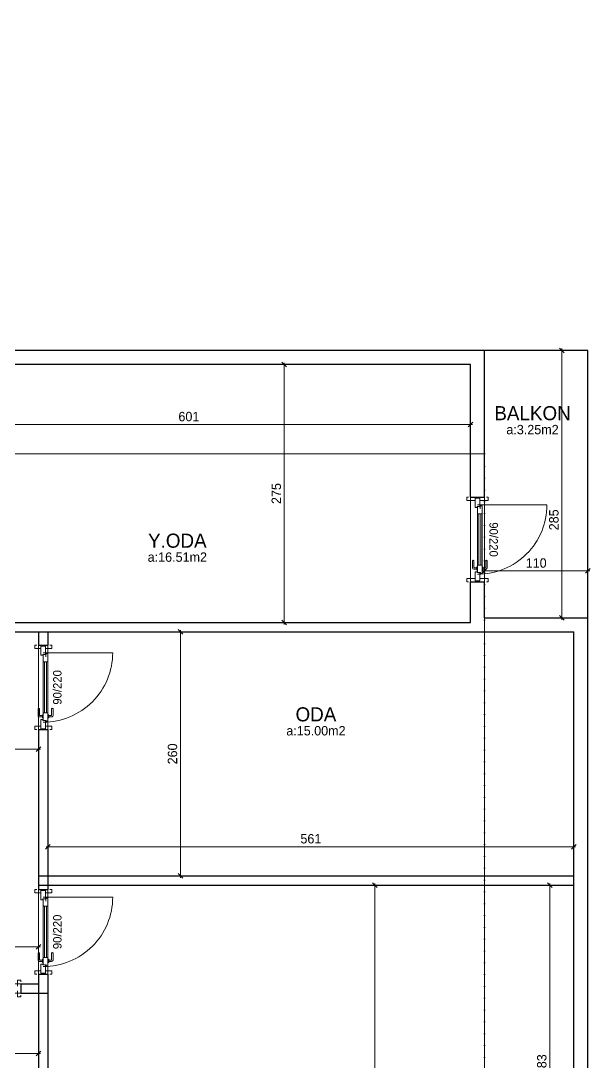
# Model space of a CAD drawing. Header units: centimetres. Extents: x 562865 to 1310255, y -148070 to 32737.
# Drawn here: x 614904 to 615511, y 6662 to 7772 of the extents above; entities that cross this region are included whole.
import ezdxf
from ezdxf.enums import TextEntityAlignment as Align

# ---------------------------------------------------------------- set-up
doc = ezdxf.new("R2010")
doc.units = ezdxf.units.CM
doc.header["$LTSCALE"] = 2.5
doc.linetypes.add('DOT', pattern=[0.25, 0, -0.25])
doc.layers.get('0').update_dxf_attribs({"color": 86})
for name, color, linetype, lineweight in [('ADAKENARI', 18, 'Continuous', 5), ('DUVAR', 4, 'Continuous', 30), ('duvar-kesim', 7, 'Continuous', 0), ('iç ölçü', 106, 'Continuous', 18), ('kapi', 9, 'Continuous', 0)]:
    doc.layers.add(name, color=color, linetype=linetype, lineweight=lineweight)
for name, color, linetype in [('alan', 7, 'Continuous'), ('kapi-yazi', 7, 'Continuous'), ('mahal', 7, 'Continuous')]:
    doc.layers.add(name, color=color, linetype=linetype)
doc.styles.add('PINAR', font='comic.ttf')
doc.dimstyles.new('TEMİZ ÖLÇÜ', dxfattribs={"dimtxt": 10, "dimasz": 5, "dimexe": 1.8, "dimexo": 0.625, "dimgap": 3, "dimtad": 1, "dimdec": 0, "dimrnd": 0.5, "dimzin": 1, "dimdsep": 46, "dimtxsty": 'PINAR', "dimblk": 'OBLIQUE', "dimcen": 0.9, "dimdle": 2, "dimclrd": 256, "dimclre": 256, "dimclrt": 7, "dimadec": 0, "dimazin": 0, "dimtfac": 1, "dimtdec": 0, "dimtofl": 0, "dimtmove": 2, "dimatfit": 2, "dimfxl": 10, "dimfxlon": 1, "dimlwd": -1, "dimlwe": -1, "dimarcsym": 0})

# ---------------------------------------------------------------- blocks, each defined once
blk = doc.blocks.new('_Oblique')
at = {"color": 0, "linetype": 'ByBlock', "lineweight": -2}
blk.add_line((-0.5, -0.5), (0.5, 0.5), dxfattribs=at)
blk = doc.blocks.new('*D990')
at = {"layer": 'Defpoints', "color": 0}
for p in [(615508.4, 7185.3), (615398.4, 7161.9), (615508.4, 7161.9)]:
    blk.add_point(p, dxfattribs=at)
at = {"layer": 'iç ölçü'}
for p, q in [((615396.4, 7185.3), (615510.4, 7185.3)), ((615398.4, 7175.3), (615398.4, 7187.1)), ((615508.4, 7175.3), (615508.4, 7187.1))]:
    blk.add_line(p, q, dxfattribs=at)
at = {"layer": 'iç ölçü', "linetype": 'ByBlock', "xscale": 5, "yscale": 5, "zscale": 5, "rotation": 180}
blk.add_blockref('_Oblique', (615398.4, 7185.3), dxfattribs=at)
at = {"layer": 'iç ölçü', "linetype": 'ByBlock', "xscale": 5, "yscale": 5, "zscale": 5}
blk.add_blockref('_Oblique', (615508.4, 7185.3), dxfattribs=at)
at = {"layer": 'iç ölçü', "color": 7, "insert": (615453.4, 7193.7), "char_height": 10, "attachment_point": 5, "style": 'PINAR'}
blk.add_mtext('110', dxfattribs=at)
blk = doc.blocks.new('*D991')
at = {"layer": 'Defpoints', "color": 0}
for p in [(615453.4, 7420.3), (615480.8, 7420.3), (615453.4, 7135.3)]:
    blk.add_point(p, dxfattribs=at)
at = {"layer": 'iç ölçü'}
for p, q in [((615470.8, 7420.3), (615482.6, 7420.3)), ((615480.8, 7133.3), (615480.8, 7422.3)), ((615470.8, 7135.3), (615482.6, 7135.3))]:
    blk.add_line(p, q, dxfattribs=at)
at = {"layer": 'iç ölçü', "linetype": 'ByBlock', "xscale": 5, "yscale": 5, "zscale": 5}
for p, rotation in [((615480.8, 7420.3), 90), ((615480.8, 7135.3), 270)]:
    blk.add_blockref('_Oblique', p, dxfattribs=dict(at, rotation=rotation))
at = {"layer": 'iç ölçü', "color": 7, "insert": (615472.3, 7239.8), "char_height": 10, "attachment_point": 5, "rotation": 90, "style": 'PINAR'}
blk.add_mtext('285', dxfattribs=at)
blk = doc.blocks.new('fm-door1')
at = {"linetype": 'Continuous'}
for p, q in [((0, 25), (0, -25)), ((100, 25), (0, 25)), ((80, 32), (80, 0)), ((84, 28), (128, 28)), ((90, 50), (910, 50)), ((90, 50), (90, 30)), ((100, 30), (90, 30)), ((100, 30), (100, -5)), ((100, 30), (100, -5)), ((100, 0), (900, 0)), ((190, 50), (190, 0)), ((810, 50), (810, 0)), ((910, 30), (900, 30)), ((900, 30), (900, -5)), ((900, 25), (1000, 25)), ((910, 50), (910, 30)), ((1000, 25), (1000, -25)), ((110, -25), (0, -25)), ((100, -5), (110, -5)), ((110, -5), (100, -5)), ((110, -5), (110, -25)), ((110, -25), (110, -5)), ((890, -25), (890, -5)), ((890, -5), (900, -5)), ((890, -25), (1000, -25))]:
    blk.add_line(p, q, dxfattribs=at)
at = {"color": 8, "linetype": 'Continuous'}
for p, q in [((190, 35), (810, 35)), ((190, 15), (810, 15))]:
    blk.add_line(p, q, dxfattribs=at)
at = {"linetype": 'Continuous'}
for points in [[(858, 58), (858, 89, 0.414214), (842, 104), (759, 104, 1), (759, 89), (835, 89, -0.414214), (842, 81), (842, 58)], [(858, -8), (858, -39, -0.414214), (842, -54), (759, -54, -1), (759, -39), (835, -39, 0.414214), (842, -31), (842, -8)]]:
    blk.add_lwpolyline(points, format="xyb", dxfattribs=at)
for points in [[(869, 50), (869, 58), (831, 58), (831, 50)], [(869, 0), (869, -8), (831, -8), (831, 0)]]:
    blk.add_lwpolyline(points, dxfattribs=at)
blk.add_circle((84, 32), 4.26, dxfattribs=at)
blk = doc.blocks.new('*D1016')
at = {"layer": 'Defpoints', "color": 0}
for p in [(615174, 7405.3), (615185, 7405.3), (615174, 7130.3)]:
    blk.add_point(p, dxfattribs=at)
at = {"layer": 'iç ölçü'}
for p, q in [((615175, 7405.3), (615186.8, 7405.3)), ((615185, 7128.3), (615185, 7407.3)), ((615175, 7130.3), (615186.8, 7130.3))]:
    blk.add_line(p, q, dxfattribs=at)
at = {"layer": 'iç ölçü', "linetype": 'ByBlock', "xscale": 5, "yscale": 5, "zscale": 5}
for p, rotation in [((615185, 7405.3), 90), ((615185, 7130.3), 270)]:
    blk.add_blockref('_Oblique', p, dxfattribs=dict(at, rotation=rotation))
at = {"layer": 'iç ölçü', "color": 7, "insert": (615176.5, 7267.8), "char_height": 10, "attachment_point": 5, "rotation": 90, "style": 'PINAR'}
blk.add_mtext('275', dxfattribs=at)
blk = doc.blocks.new('*D1017')
at = {"layer": 'Defpoints', "color": 0}
for p in [(614783.1, 7337.2), (615383.4, 7341.3), (615383.4, 7334.6)]:
    blk.add_point(p, dxfattribs=at)
at = {"layer": 'iç ölçü'}
for p, q in [((614781.1, 7341.3), (615385.4, 7341.3)), ((614783.1, 7337.8), (614783.1, 7343.1)), ((615383.4, 7335.2), (615383.4, 7343.1))]:
    blk.add_line(p, q, dxfattribs=at)
at = {"layer": 'iç ölçü', "linetype": 'ByBlock', "xscale": 5, "yscale": 5, "zscale": 5, "rotation": 180}
blk.add_blockref('_Oblique', (614783.1, 7341.3), dxfattribs=at)
at = {"layer": 'iç ölçü', "linetype": 'ByBlock', "xscale": 5, "yscale": 5, "zscale": 5}
blk.add_blockref('_Oblique', (615383.4, 7341.3), dxfattribs=at)
at = {"layer": 'iç ölçü', "color": 7, "insert": (615083.3, 7349.8), "char_height": 10, "attachment_point": 5, "style": 'PINAR'}
blk.add_mtext('601', dxfattribs=at)
blk = doc.blocks.new('*D1018')
at = {"layer": 'Defpoints', "color": 0}
for p in [(615059.8, 7120.3), (615074.4, 7120.3), (615059.8, 6860.3)]:
    blk.add_point(p, dxfattribs=at)
at = {"layer": 'iç ölçü'}
for p, q in [((615064.4, 7120.3), (615076.2, 7120.3)), ((615074.4, 6858.3), (615074.4, 7122.3)), ((615064.4, 6860.3), (615076.2, 6860.3))]:
    blk.add_line(p, q, dxfattribs=at)
at = {"layer": 'iç ölçü', "linetype": 'ByBlock', "xscale": 5, "yscale": 5, "zscale": 5}
for p, rotation in [((615074.4, 7120.3), 90), ((615074.4, 6860.3), 270)]:
    blk.add_blockref('_Oblique', p, dxfattribs=dict(at, rotation=rotation))
at = {"layer": 'iç ölçü', "color": 7, "insert": (615065.9, 6990.3), "char_height": 10, "attachment_point": 5, "rotation": 90, "style": 'PINAR'}
blk.add_mtext('260', dxfattribs=at)
blk = doc.blocks.new('*D1019')
at = {"layer": 'Defpoints', "color": 0}
for p in [(614933.1, 6897.8), (615493.4, 6897.8), (615493.4, 6891.3)]:
    blk.add_point(p, dxfattribs=at)
at = {"layer": 'iç ölçü'}
for p, q in [((614933.1, 6897.2), (614933.1, 6889.5)), ((615493.4, 6897.2), (615493.4, 6889.5)), ((614931.1, 6891.3), (615495.4, 6891.3))]:
    blk.add_line(p, q, dxfattribs=at)
at = {"layer": 'iç ölçü', "linetype": 'ByBlock', "xscale": 5, "yscale": 5, "zscale": 5, "rotation": 180}
blk.add_blockref('_Oblique', (614933.1, 6891.3), dxfattribs=at)
at = {"layer": 'iç ölçü', "linetype": 'ByBlock', "xscale": 5, "yscale": 5, "zscale": 5}
blk.add_blockref('_Oblique', (615493.4, 6891.3), dxfattribs=at)
at = {"layer": 'iç ölçü', "color": 7, "insert": (615213.3, 6899.8), "char_height": 10, "attachment_point": 5, "style": 'PINAR'}
blk.add_mtext('561', dxfattribs=at)
blk = doc.blocks.new('*D1020')
at = {"layer": 'Defpoints', "color": 0}
for p in [(614923.1, 6671.1), (614708.1, 6670), (614923.1, 6670)]:
    blk.add_point(p, dxfattribs=at)
at = {"layer": 'iç ölçü'}
for p, q in [((614706.1, 6671.1), (614925.1, 6671.1)), ((614708.1, 6670.6), (614708.1, 6672.9)), ((614923.1, 6670.6), (614923.1, 6672.9))]:
    blk.add_line(p, q, dxfattribs=at)
at = {"layer": 'iç ölçü', "linetype": 'ByBlock', "xscale": 5, "yscale": 5, "zscale": 5, "rotation": 180}
blk.add_blockref('_Oblique', (614708.1, 6671.1), dxfattribs=at)
at = {"layer": 'iç ölçü', "linetype": 'ByBlock', "xscale": 5, "yscale": 5, "zscale": 5}
blk.add_blockref('_Oblique', (614923.1, 6671.1), dxfattribs=at)
at = {"layer": 'iç ölçü', "color": 7, "insert": (614815.6, 6679.6), "char_height": 10, "attachment_point": 5, "style": 'PINAR'}
blk.add_mtext('215', dxfattribs=at)
blk = doc.blocks.new('*D1022')
at = {"layer": 'Defpoints', "color": 0}
for p in [(615220.7, 6850.3), (615245.3, 6357.6), (615281.6, 6357.6)]:
    blk.add_point(p, dxfattribs=at)
at = {"layer": 'iç ölçü'}
for p, q in [((615271.6, 6850.3), (615283.4, 6850.3)), ((615281.6, 6852.3), (615281.6, 6355.6)), ((615271.6, 6357.6), (615283.4, 6357.6))]:
    blk.add_line(p, q, dxfattribs=at)
at = {"layer": 'iç ölçü', "linetype": 'ByBlock', "xscale": 5, "yscale": 5, "zscale": 5}
for p, rotation in [((615281.6, 6850.3), 90), ((615281.6, 6357.6), 270)]:
    blk.add_blockref('_Oblique', p, dxfattribs=dict(at, rotation=rotation))
at = {"layer": 'iç ölçü', "color": 7, "insert": (615273, 6604), "char_height": 10, "attachment_point": 5, "rotation": 90, "style": 'PINAR'}
blk.add_mtext('493', dxfattribs=at)
blk = doc.blocks.new('*D1024')
at = {"layer": 'Defpoints', "color": 0}
for p in [(615445.9, 6850.3), (615467.8, 6850.3), (615445.9, 6467.6)]:
    blk.add_point(p, dxfattribs=at)
at = {"layer": 'iç ölçü'}
for p, q in [((615457.8, 6850.3), (615469.6, 6850.3)), ((615467.8, 6465.6), (615467.8, 6852.3)), ((615457.8, 6467.6), (615469.6, 6467.6))]:
    blk.add_line(p, q, dxfattribs=at)
at = {"layer": 'iç ölçü', "linetype": 'ByBlock', "xscale": 5, "yscale": 5, "zscale": 5}
for p, rotation in [((615467.8, 6850.3), 90), ((615467.8, 6467.6), 270)]:
    blk.add_blockref('_Oblique', p, dxfattribs=dict(at, rotation=rotation))
at = {"layer": 'iç ölçü', "color": 7, "insert": (615459.4, 6659), "char_height": 10, "attachment_point": 5, "rotation": 90, "style": 'PINAR'}
blk.add_mtext('383', dxfattribs=at)
blk = doc.blocks.new('*D1030')
at = {"layer": 'Defpoints', "color": 0}
for p in [(614653.1, 6998.7), (614923.1, 6998.7), (614923.1, 6995.2)]:
    blk.add_point(p, dxfattribs=at)
at = {"layer": 'iç ölçü'}
for p, q in [((614651.1, 6995.2), (614925.1, 6995.2)), ((614653.1, 6998), (614653.1, 6993.4)), ((614923.1, 6998), (614923.1, 6993.4))]:
    blk.add_line(p, q, dxfattribs=at)
at = {"layer": 'iç ölçü', "linetype": 'ByBlock', "xscale": 5, "yscale": 5, "zscale": 5, "rotation": 180}
blk.add_blockref('_Oblique', (614653.1, 6995.2), dxfattribs=at)
at = {"layer": 'iç ölçü', "linetype": 'ByBlock', "xscale": 5, "yscale": 5, "zscale": 5}
blk.add_blockref('_Oblique', (614923.1, 6995.2), dxfattribs=at)
at = {"layer": 'iç ölçü', "color": 7, "insert": (614788.1, 7003.7), "char_height": 10, "attachment_point": 5, "style": 'PINAR'}
blk.add_mtext('270', dxfattribs=at)
blk = doc.blocks.new('*D1033')
at = {"layer": 'Defpoints', "color": 0}
for p in [(614708.1, 6803.9), (614923.1, 6800.6), (614923.1, 6784.7)]:
    blk.add_point(p, dxfattribs=at)
at = {"layer": 'iç ölçü'}
for p, q in [((614708.1, 6794.7), (614708.1, 6782.9)), ((614923.1, 6794.7), (614923.1, 6782.9)), ((614706.1, 6784.7), (614925.1, 6784.7))]:
    blk.add_line(p, q, dxfattribs=at)
at = {"layer": 'iç ölçü', "linetype": 'ByBlock', "xscale": 5, "yscale": 5, "zscale": 5, "rotation": 180}
blk.add_blockref('_Oblique', (614708.1, 6784.7), dxfattribs=at)
at = {"layer": 'iç ölçü', "linetype": 'ByBlock', "xscale": 5, "yscale": 5, "zscale": 5}
blk.add_blockref('_Oblique', (614923.1, 6784.7), dxfattribs=at)
at = {"layer": 'iç ölçü', "color": 7, "insert": (614815.6, 6793.2), "char_height": 10, "attachment_point": 5, "style": 'PINAR'}
blk.add_mtext('215', dxfattribs=at)

msp = doc.modelspace()

# ---------------------------------------------------------------- linework, layer by layer
at = {"layer": 'ADAKENARI', "color": 2, "linetype": 'DOT', "ltscale": 20}
msp.add_lwpolyline([(615398.4, 6452.6), (615398.4, 7310.3), (613777.8, 7310.3), (613777.8, 6452.6)], close=True, dxfattribs=at)
at = {"layer": 'DUVAR'}
for p, q in [((615508.4, 7420.3), (614878.1, 7420.3)), ((615398.4, 7263.8), (615398.4, 7420.3)), ((615508.4, 6342.6), (615508.4, 7420.3)), ((615383.4, 7405.3), (614878.1, 7405.3)), ((615383.4, 7263.8), (615383.4, 7405.3)), ((615383.4, 7263.8), (615398.4, 7263.8)), ((615383.4, 7130.3), (615383.4, 7173.8)), ((615383.4, 7173.8), (615398.4, 7173.8)), ((615398.4, 7135.3), (615398.4, 7173.8)), ((614888.6, 7130.3), (615383.4, 7130.3)), ((615398.4, 7135.3), (615508.4, 7135.3)), ((614888.6, 7120.3), (615493.4, 7120.3)), ((614923.1, 7120.3), (614923.1, 7106.2)), ((614933.1, 7120.3), (614933.1, 7106.2)), ((615493.4, 6467.6), (615493.4, 7120.3)), ((614923.1, 7106.2), (614933.1, 7106.2)), ((614923.1, 7016.2), (614923.1, 6845.6)), ((614923.1, 7016.2), (614933.1, 7016.2)), ((614933.1, 7016.2), (614933.1, 6845.6)), ((614923.1, 6860.3), (615493.4, 6860.3)), ((614923.1, 6850.3), (615493.4, 6850.3)), ((614923.1, 6845.6), (614933.1, 6845.6)), ((614923.1, 6755.6), (614923.1, 6357.6)), ((614923.1, 6755.6), (614933.1, 6755.6)), ((614933.1, 6755.6), (614933.1, 6357.6)), ((614904.2, 6745.3), (614923.1, 6745.3)), ((614904.2, 6745.3), (614904.2, 6735.3)), ((614904.2, 6735.3), (614933.1, 6735.3))]:
    msp.add_line(p, q, dxfattribs=at)
at = {"layer": 'duvar-kesim'}
for p, q in [((615383.4, 7263.8), (615383.4, 7173.8)), ((615398.4, 7263.8), (615398.4, 7173.8)), ((614923.1, 7106.2), (614923.1, 7016.2)), ((614933.1, 7106.2), (614933.1, 7016.2)), ((614923.1, 6845.6), (614923.1, 6755.6)), ((614933.1, 6845.6), (614933.1, 6755.6)), ((614904.2, 6745.3), (614814.2, 6745.3)), ((614904.2, 6735.3), (614814.2, 6735.3))]:
    msp.add_line(p, q, dxfattribs=at)
at = {"layer": 'iç ölçü'}
msp.add_lwpolyline([(615398.4, 6452.6), (615398.4, 7310.3), (614783.1, 7310.3), (614783.1, 8210.3)], dxfattribs=at)
at = {"layer": 'kapi'}
for points in [[(615381.4, 7263.8), (615379.4, 7263.8), (615379.4, 7260.3), (615388.4, 7260.3)], [(615400.4, 7263.8), (615402.4, 7263.8), (615402.4, 7260.3), (615393.4, 7260.3)], [(615381.4, 7173.8), (615379.4, 7173.8), (615379.4, 7177.3), (615388.4, 7177.3)], [(615400.4, 7173.8), (615402.4, 7173.8), (615402.4, 7177.3), (615393.4, 7177.3)], [(614921.1, 7106.2), (614919.1, 7106.2), (614919.1, 7102.7), (614925.6, 7102.7)], [(614935.1, 7106.2), (614937.1, 7106.2), (614937.1, 7102.7), (614930.6, 7102.7)], [(614921.1, 7016.2), (614919.1, 7016.2), (614919.1, 7019.7), (614925.6, 7019.7)], [(614935.1, 7016.2), (614937.1, 7016.2), (614937.1, 7019.7), (614930.6, 7019.7)], [(614921.1, 6845.6), (614919.1, 6845.6), (614919.1, 6842.1), (614925.6, 6842.1)], [(614935.1, 6845.6), (614937.1, 6845.6), (614937.1, 6842.1), (614930.6, 6842.1)], [(614904.2, 6747.3), (614904.2, 6749.3), (614900.7, 6749.3), (614900.7, 6742.8)], [(614921.1, 6755.6), (614919.1, 6755.6), (614919.1, 6759.1), (614925.6, 6759.1)], [(614935.1, 6755.6), (614937.1, 6755.6), (614937.1, 6759.1), (614930.6, 6759.1)], [(614904.2, 6733.3), (614904.2, 6731.3), (614900.7, 6731.3), (614900.7, 6737.8)]]:
    msp.add_lwpolyline(points, dxfattribs=at)
for points in [[(615390.9, 7255.8), (615464.9, 7255.8, -0.414214), (615390.9, 7181.8, -0.414214)], [(614928.1, 7098.2), (615002.1, 7098.2, -0.414214), (614928.1, 7024.2, -0.414214)], [(614928.1, 6837.6), (615002.1, 6837.6, -0.414214), (614928.1, 6763.6, -0.414214)]]:
    msp.add_lwpolyline(points, format="xyb", dxfattribs=at)

# ---------------------------------------------------------------- block references
at = {"layer": 'kapi', "zscale": 0.08800000000000001}
for p, xscale, yscale, rotation in [((615390.9, 7262.8), -0.08800000000337604, -0.09999999999854481, 90), ((614928.1, 7105.2), 0.08800000000337604, 0.09999999999854481, 270), ((614928.1, 6844.6), 0.08800000000337604, 0.09999999999854481, 270)]:
    msp.add_blockref('fm-door1', p, dxfattribs=dict(at, xscale=xscale, yscale=yscale, rotation=rotation))

# ---------------------------------------------------------------- texts
at = {"layer": 'alan', "style": 'PINAR'}
for s, p in [('a:3.25m2', (615449.5, 7331)), ('a:16.51m2', (615071, 7195.1)), ('a:15.00m2', (615218.7, 7010))]:
    msp.add_text(s, height=10, dxfattribs=at).set_placement(p, align=Align.CENTER)
at = {"layer": 'kapi-yazi', "style": 'PINAR'}
for rotation, p in [(270, (615408.1, 7218.8)), (90, (614943.1, 7061.2)), (90, (614943.1, 6800.6))]:
    msp.add_text('90/220', height=9, rotation=rotation, dxfattribs=at).set_placement(p, align=Align.MIDDLE_CENTER)
at = {"layer": 'mahal', "style": 'PINAR'}
for s, p in [('BALKON', (615449.5, 7346)), ('Y.ODA', (615071, 7210.1)), ('ODA', (615218.7, 7025))]:
    msp.add_text(s, height=15, dxfattribs=at).set_placement(p, align=Align.CENTER)

# ---------------------------------------------------------------- dimensions: what is measured, and where the dimension line sits
at = {"layer": 'iç ölçü'}
dim = msp.add_linear_dim(base=(615480.8, 7420.3), p1=(615453.4, 7135.3), p2=(615453.4, 7420.3), angle=90, dimstyle='TEMİZ ÖLÇÜ', override={"dimarcsym": 1}, dxfattribs=at)
dim.commit()
dim.dimension.update_dxf_attribs({"geometry": '*D991', "text_midpoint": (615472.3, 7239.8), "dimtype": 160})
for base, p1, p2, picture, middle in [((615185, 7405.3), (615174, 7130.3), (615174, 7405.3), '*D1016', (615176.5, 7267.8)), ((615074.4, 7120.3), (615059.8, 6860.3), (615059.8, 7120.3), '*D1018', (615065.9, 6990.3)), ((615281.6, 6357.6), (615220.7, 6850.3), (615245.3, 6357.6), '*D1022', (615273, 6604)), ((615467.8, 6850.3), (615445.9, 6467.6), (615445.9, 6850.3), '*D1024', (615459.4, 6659))]:
    dim = msp.add_linear_dim(base=base, p1=p1, p2=p2, angle=90, dimstyle='TEMİZ ÖLÇÜ', override={"dimarcsym": 1}, dxfattribs=at)
    dim.commit()
    dim.dimension.update_dxf_attribs({"geometry": picture, "text_midpoint": middle})
for base, p1, p2, picture, middle in [((615383.4, 7341.3), (614783.1, 7337.2), (615383.4, 7334.6), '*D1017', (615083.3, 7349.8)), ((615508.4, 7185.3), (615398.4, 7161.9), (615508.4, 7161.9), '*D990', (615453.4, 7193.7)), ((614923.1, 6995.2), (614653.1, 6998.7), (614923.1, 6998.7), '*D1030', (614788.1, 7003.7)), ((615493.4, 6891.3), (614933.1, 6897.8), (615493.4, 6897.8), '*D1019', (615213.3, 6899.8)), ((614923.1, 6784.7), (614708.1, 6803.9), (614923.1, 6800.6), '*D1033', (614815.6, 6793.2)), ((614923.1, 6671.1), (614708.1, 6670), (614923.1, 6670), '*D1020', (614815.6, 6679.6))]:
    dim = msp.add_linear_dim(base=base, p1=p1, p2=p2, dimstyle='TEMİZ ÖLÇÜ', override={"dimarcsym": 1}, dxfattribs=at)
    dim.commit()
    dim.dimension.update_dxf_attribs({"geometry": picture, "text_midpoint": middle})

doc.saveas('drawing.dxf')
